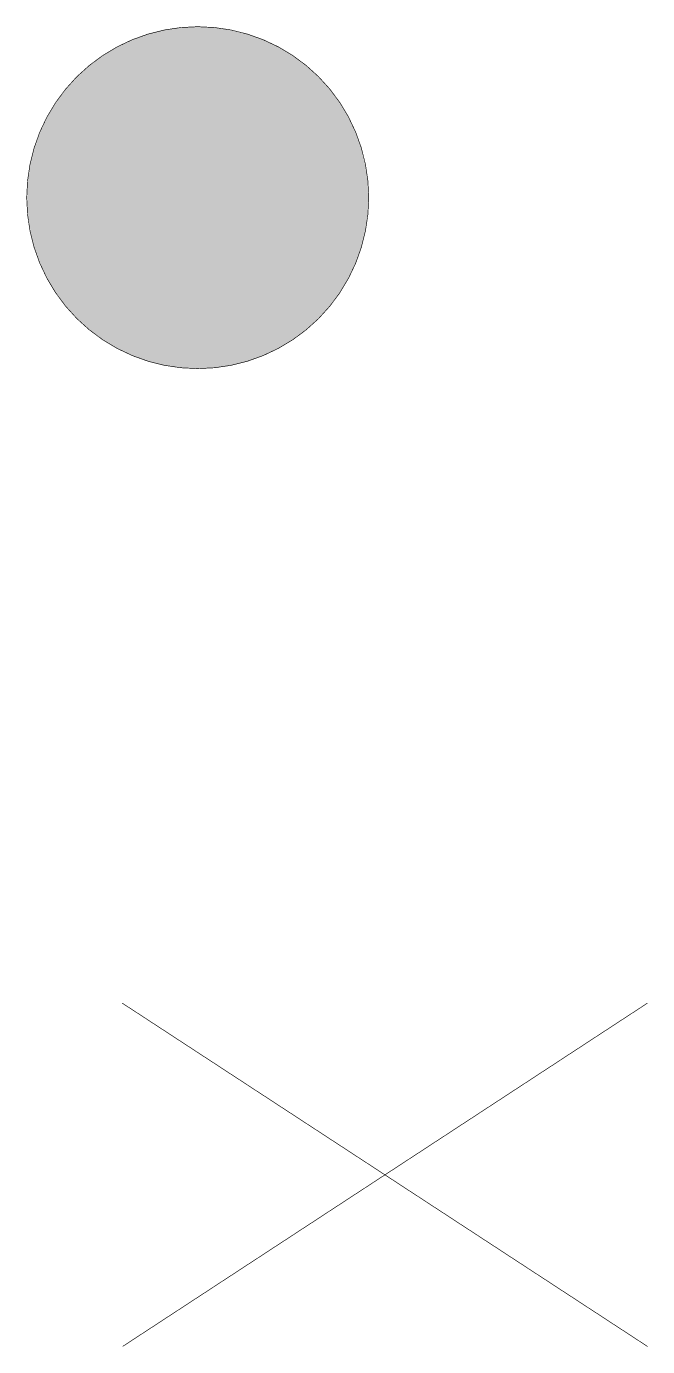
# Model space of a CAD drawing. Header units: millimetres. Extents: x 0 to 946, y 1720 to 4825.
# Drawn here: x 0 to 12.31, y 4798.69 to 4824.86 of the extents above.
import ezdxf

# ---------------------------------------------------------------- set-up
doc = ezdxf.new("R2010")
doc.units = ezdxf.units.MM
doc.layers.add('KeepOutLayer', color=6, linetype='Continuous')
doc.layers.add('PadHoleLayer', color=156, linetype='Continuous')

msp = doc.modelspace()

# ---------------------------------------------------------------- linework, layer by layer
at = {"layer": 'KeepOutLayer'}
for points, const_width in [([(6.783, 4821.463, 1), (0.006, 4821.463, 1)], 0.0127), ([(0.003, 4821.463, 1), (0.01, 4821.463, 1)], 0.00635), ([(6.78, 4821.463, 1), (6.786, 4821.463, 1)], 0.00635), ([(1.899, 4805.495, 1), (1.905, 4805.495, 1)], 0.00635), ([(1.9, 4805.495, 1), (1.904, 4805.495, 1)], 0.00317), ([(12.299, 4805.495, 1), (12.305, 4805.495, 1)], 0.00635), ([(12.3, 4805.495, 1), (12.304, 4805.495, 1)], 0.00317), ([(1.908, 4798.695, 1), (1.915, 4798.695, 1)], 0.00635), ([(1.91, 4798.695, 1), (1.913, 4798.695, 1)], 0.00317), ([(12.299, 4798.695, 1), (12.305, 4798.695, 1)], 0.00635), ([(12.3, 4798.695, 1), (12.304, 4798.695, 1)], 0.00317)]:
    msp.add_lwpolyline(points, format="xyb", close=True, dxfattribs=dict(at, const_width=const_width))
for points, const_width in [([(1.902, 4805.495), (12.302, 4798.695)], 0.0127), ([(1.902, 4805.495), (12.302, 4798.695)], 0.00635), ([(1.911, 4798.695), (12.302, 4805.495)], 0.0127), ([(1.911, 4798.695), (12.302, 4805.495)], 0.00635)]:
    msp.add_lwpolyline(points, dxfattribs=dict(at, const_width=const_width))
at = {"layer": 'PadHoleLayer', "const_width": 3.382}
msp.add_lwpolyline([(1.704, 4821.463, 1), (5.086, 4821.463, 1)], format="xyb", close=True, dxfattribs=at)

doc.saveas('drawing.dxf')
